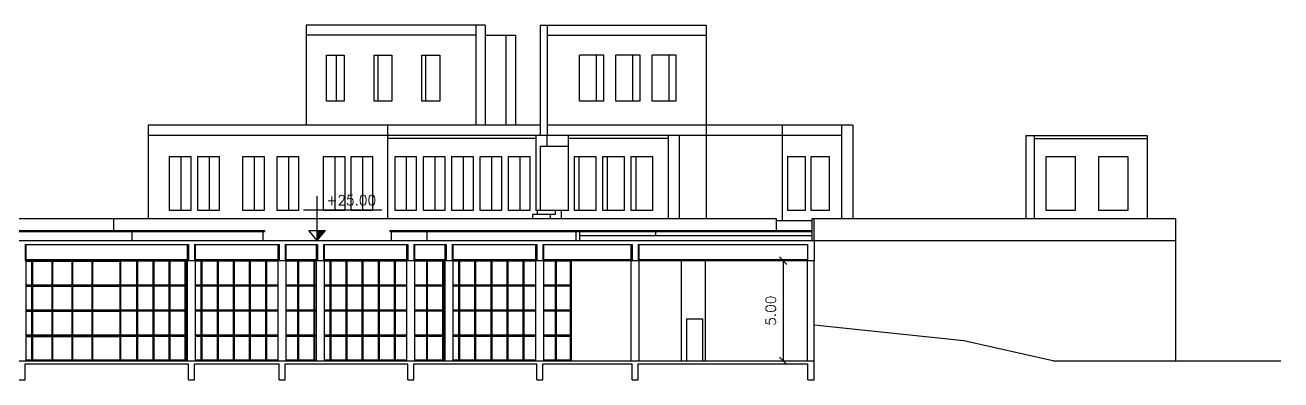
# Model space of a CAD drawing. Header units: millimetres. Extents: x 55520 to 96084, y -58491 to -49645.
# Drawn here: x 59582.7 to 59645.4, y -57350 to -57332.3 of the extents above; entities that cross this region are included whole.
import ezdxf
from ezdxf.enums import TextEntityAlignment as Align

# ---------------------------------------------------------------- set-up
doc = ezdxf.new("R2010")
doc.units = ezdxf.units.MM
doc.header["$PDMODE"] = 35
for name, color, linetype in [('Alvenaria Corte', 30, 'Continuous'), ('Alvenaria Vista', 40, 'Continuous'), ('ARQ-COTAS', 1, 'Continuous'), ('ARQ-SÍMBOLOS', 2, 'Continuous'), ('ARQ-TEXTO2', 2, 'Continuous'), ('Cinza', 9, 'Continuous'), ('Esquadrias', 241, 'Continuous'), ('Linha Fina', 100, 'Continuous'), ('Pilares', 181, 'Continuous')]:
    doc.layers.add(name, color=color, linetype=linetype)
doc.styles.add('ROMANS', font='romans.shx')
doc.styles.add('Romans_Anot', font='romans.shx')
doc.dimstyles.new('Escala 1-250', dxfattribs={"dimscale": 2.5, "dimtxt": 0.2, "dimasz": 0.15, "dimexe": 0.1, "dimexo": 0.2, "dimgap": 0.15, "dimtad": 1, "dimzin": 4, "dimdsep": 46, "dimtxsty": 'Romans_Anot', "dimblk": 'OBLIQUE', "dimcen": 0.25, "dimclrd": 256, "dimclre": 256, "dimclrt": 2, "dimadec": 0, "dimazin": 0, "dimtfac": 1, "dimtix": 1, "dimtmove": 2, "dimatfit": 3, "dimfxl": 1, "dimtfillclr": 256, "dimlwd": -1, "dimlwe": -1, "dimarcsym": 0})

# ---------------------------------------------------------------- blocks, each defined once
blk = doc.blocks.new('Nível_Fachada')
at = {"layer": 'ARQ-SÍMBOLOS'}
h = blk.add_hatch(color=1, dxfattribs=at)
h.dxf.hatch_style = 1
h.paths.add_polyline_path([(0.167, 0.202), (0, 0.202), (0, 0)])
at = {"layer": 'ARQ-SÍMBOLOS', "color": 1}
for p, q in [((0, 0), (0, 0.884)), ((-0.271, 0.613), (1.29, 0.613)), ((-0.167, 0.202), (0.167, 0.202)), ((0, 0), (-0.167, 0.202)), ((0, 0), (0.167, 0.202))]:
    blk.add_line(p, q, dxfattribs=at)
at = {"layer": 'ARQ-TEXTO2', "style": 'ROMANS'}
blk.add_attdef('NIVEL-ACABADO', text='', height=0.2, dxfattribs=at).set_placement((0.182, 0.647), align=Align.BOTTOM_LEFT)
blk = doc.blocks.new('_Oblique')
at = {"color": 0, "linetype": 'ByBlock', "lineweight": -2}
blk.add_line((-0.5, -0.5), (0.5, 0.5), dxfattribs=at)
blk = doc.blocks.new('*D228')
at = {"layer": 'ARQ-COTAS', "transparency": 16777216}
for p, q in [((59620.227, -57344.011), (59620.77, -57344.011)), ((59620.52, -57344.011), (59620.52, -57349.011)), ((59620.227, -57349.011), (59620.77, -57349.011))]:
    blk.add_line(p, q, dxfattribs=at)
at = {"layer": 'Defpoints', "color": 0, "transparency": 16777216}
for p in [(59619.727, -57344.011), (59619.727, -57349.011), (59620.52, -57349.011)]:
    blk.add_point(p, dxfattribs=at)
at = {"layer": 'ARQ-COTAS', "transparency": 16777216, "xscale": 0.375, "yscale": 0.375, "zscale": 0.375}
for p, rotation in [((59620.52, -57344.011), 90), ((59620.52, -57349.011), 270)]:
    blk.add_blockref('_Oblique', p, dxfattribs=dict(at, rotation=rotation))
at = {"layer": 'ARQ-COTAS', "color": 2, "transparency": 16777216, "insert": (59619.895, -57346.511), "char_height": 0.5, "attachment_point": 5, "rotation": 90, "style": 'Romans_Anot'}
blk.add_mtext('5.00', dxfattribs=at)

msp = doc.modelspace()

# ---------------------------------------------------------------- linework, layer by layer
at = {"layer": 'Alvenaria Corte'}
for p, q in [((59609.97, -57342.511), (59609.97, -57342.561)), ((59609.97, -57342.511), (59610.552, -57342.511)), ((59609.97, -57342.561), (59610.552, -57342.561)), ((59610.174, -57342.561), (59610.174, -57343.011)), ((59610.349, -57342.561), (59610.349, -57343.011)), ((59610.552, -57342.511), (59610.552, -57342.561)), ((59621.724, -57349.011), (59621.724, -57344.011)), ((59622.06, -57349.011), (59622.06, -57344.011))]:
    msp.add_line(p, q, dxfattribs=at)
at = {"layer": 'Alvenaria Vista', "color": 1}
for p, q in [((59570.934, -57341.911), (59620.179, -57341.911)), ((59587.106, -57342.511), (59587.106, -57341.911)), ((59620.179, -57342.511), (59620.179, -57341.911)), ((59622.06, -57341.911), (59640.119, -57341.911)), ((59640.119, -57343.011), (59640.119, -57341.911)), ((59597.212, -57349.011), (59597.212, -57343.211)), ((59597.612, -57349.011), (59597.612, -57343.211)), ((59603.641, -57349.011), (59603.641, -57343.211)), ((59604.041, -57349.011), (59604.041, -57343.211)), ((59622.06, -57343.011), (59640.119, -57343.011)), ((59615.448, -57349.011), (59615.448, -57344.011)), ((59616.638, -57349.011), (59616.638, -57344.011))]:
    msp.add_line(p, q, dxfattribs=at)
at = {"layer": 'Alvenaria Vista'}
for p, q in [((59582.723, -57349.011), (59582.723, -57343.211)), ((59590.783, -57349.011), (59590.783, -57343.211)), ((59591.183, -57349.011), (59591.183, -57343.211)), ((59595.31, -57349.011), (59595.31, -57343.211)), ((59595.703, -57349.011), (59595.703, -57343.211)), ((59601.736, -57349.011), (59601.736, -57343.211)), ((59602.135, -57349.011), (59602.135, -57343.211)), ((59608.165, -57349.011), (59608.165, -57343.211)), ((59608.563, -57349.011), (59608.563, -57343.211)), ((59612.928, -57349.011), (59612.928, -57343.211)), ((59613.326, -57349.011), (59613.326, -57343.211)), ((59640.119, -57349.011), (59640.119, -57343.011))]:
    msp.add_line(p, q, dxfattribs=at)
at = {"layer": 'Cinza'}
for p, q in [((59605.166, -57332.761), (59596.703, -57332.761)), ((59605.166, -57332.261), (59605.166, -57337.261)), ((59605.648, -57332.761), (59605.648, -57337.261)), ((59606.665, -57332.761), (59606.665, -57337.261)), ((59608.737, -57332.261), (59608.737, -57337.761)), ((59608.737, -57332.761), (59616.681, -57332.761)), ((59598.197, -57333.761), (59598.197, -57336.061)), ((59600.276, -57333.761), (59600.276, -57336.061)), ((59602.657, -57333.761), (59602.657, -57336.061)), ((59610.356, -57336.061), (59610.356, -57333.761)), ((59611.562, -57333.761), (59610.356, -57333.761)), ((59611.205, -57336.061), (59611.205, -57333.761)), ((59611.562, -57336.061), (59611.562, -57333.761)), ((59612.164, -57336.061), (59612.164, -57333.761)), ((59613.37, -57333.761), (59612.164, -57333.761)), ((59613.013, -57336.061), (59613.013, -57333.761)), ((59613.37, -57336.061), (59613.37, -57333.761)), ((59613.973, -57336.061), (59613.973, -57333.761)), ((59615.178, -57333.761), (59613.973, -57333.761)), ((59614.821, -57336.061), (59614.821, -57333.761)), ((59615.178, -57336.061), (59615.178, -57333.761)), ((59611.562, -57336.061), (59610.356, -57336.061)), ((59613.37, -57336.061), (59612.164, -57336.061)), ((59615.178, -57336.061), (59613.973, -57336.061)), ((59608.736, -57337.761), (59588.814, -57337.761)), ((59607.147, -57337.261), (59596.703, -57337.261)), ((59600.761, -57337.261), (59600.761, -57341.911)), ((59608.171, -57337.761), (59608.171, -57341.511)), ((59608.38, -57337.261), (59608.38, -57337.761)), ((59608.736, -57338.311), (59608.736, -57337.761)), ((59616.681, -57337.261), (59608.737, -57337.261)), ((59609.802, -57337.761), (59608.737, -57337.761)), ((59615.333, -57337.761), (59609.802, -57337.761)), ((59609.802, -57341.511), (59609.802, -57337.761)), ((59614.768, -57337.761), (59614.768, -57341.911)), ((59615.333, -57337.761), (59615.333, -57341.911)), ((59623.433, -57337.761), (59615.333, -57337.761)), ((59616.681, -57337.261), (59616.681, -57341.911)), ((59620.475, -57337.261), (59620.475, -57342.011)), ((59623.433, -57337.261), (59623.433, -57341.911)), ((59633.046, -57337.761), (59633.046, -57341.911)), ((59608.171, -57337.911), (59600.761, -57337.911)), ((59609.802, -57338.311), (59608.393, -57338.311)), ((59608.393, -57338.311), (59608.393, -57341.511)), ((59614.768, -57337.911), (59609.802, -57337.911)), ((59633.046, -57337.911), (59638.693, -57337.911)), ((59590.442, -57338.811), (59590.442, -57341.511)), ((59591.86, -57338.811), (59591.86, -57341.511)), ((59594.106, -57338.811), (59594.106, -57341.511)), ((59595.819, -57338.811), (59595.819, -57341.511)), ((59598.13, -57338.811), (59598.13, -57341.511)), ((59599.518, -57338.811), (59599.518, -57341.511)), ((59601.704, -57338.811), (59601.704, -57341.511)), ((59603.122, -57338.811), (59603.122, -57341.511)), ((59604.541, -57338.811), (59604.541, -57341.511)), ((59605.959, -57338.811), (59605.959, -57341.511)), ((59607.377, -57338.811), (59607.377, -57341.511)), ((59610.319, -57338.811), (59610.319, -57341.511)), ((59611.737, -57338.811), (59611.737, -57341.511)), ((59613.155, -57338.811), (59613.155, -57341.511)), ((59609.802, -57341.511), (59608.171, -57341.511)), ((59608.243, -57341.511), (59608.243, -57341.711)), ((59609.13, -57341.511), (59609.13, -57341.711)), ((59609.43, -57341.511), (59609.43, -57341.911)), ((59608.001, -57341.711), (59608.001, -57341.911)), ((59608.243, -57341.711), (59608.001, -57341.711)), ((59608.888, -57341.711), (59608.243, -57341.711)), ((59608.888, -57341.711), (59608.888, -57341.911)), ((59609.13, -57341.711), (59608.888, -57341.711)), ((59620.179, -57342.011), (59621.96, -57342.011)), ((59600.877, -57342.511), (59600.877, -57342.561)), ((59600.877, -57342.511), (59609.97, -57342.511)), ((59600.877, -57342.561), (59609.97, -57342.561)), ((59600.941, -57342.561), (59600.941, -57343.011)), ((59602.663, -57342.511), (59602.663, -57342.561)), ((59602.726, -57342.561), (59602.726, -57343.011)), ((59587.427, -57349.011), (59587.427, -57344.011)), ((59587.451, -57349.011), (59587.451, -57344.041)), ((59588.255, -57344.041), (59587.451, -57344.041)), ((59588.255, -57349.011), (59588.255, -57344.041)), ((59588.279, -57349.011), (59588.279, -57344.011)), ((59588.303, -57349.011), (59588.303, -57344.041)), ((59589.059, -57344.041), (59588.303, -57344.041)), ((59589.059, -57349.011), (59589.059, -57344.041)), ((59589.083, -57349.011), (59589.083, -57344.011)), ((59589.107, -57349.011), (59589.107, -57344.041)), ((59589.862, -57344.041), (59589.107, -57344.041)), ((59589.862, -57349.011), (59589.862, -57344.041)), ((59589.886, -57349.011), (59589.886, -57344.011)), ((59589.91, -57349.011), (59589.91, -57344.041)), ((59590.666, -57344.041), (59589.91, -57344.041)), ((59590.666, -57349.011), (59590.666, -57344.041)), ((59590.69, -57349.011), (59590.69, -57344.011)), ((59590.714, -57349.011), (59590.714, -57344.041)), ((59590.783, -57344.041), (59590.714, -57344.041)), ((59595.31, -57344.041), (59591.183, -57344.041)), ((59591.469, -57349.011), (59591.469, -57344.011)), ((59591.494, -57349.011), (59591.494, -57344.011)), ((59591.518, -57349.011), (59591.518, -57344.011)), ((59592.273, -57349.011), (59592.273, -57344.011)), ((59592.297, -57349.011), (59592.297, -57344.011)), ((59592.321, -57349.011), (59592.321, -57344.011)), ((59593.077, -57349.011), (59593.077, -57344.011)), ((59593.101, -57349.011), (59593.101, -57344.011)), ((59593.125, -57349.011), (59593.125, -57344.011)), ((59593.88, -57349.011), (59593.88, -57344.011)), ((59593.904, -57349.011), (59593.904, -57344.011)), ((59593.928, -57349.011), (59593.928, -57344.011)), ((59594.684, -57349.011), (59594.684, -57344.011)), ((59594.708, -57349.011), (59594.708, -57344.011)), ((59594.732, -57349.011), (59594.732, -57344.011)), ((59597.212, -57344.041), (59595.703, -57344.041)), ((59596.291, -57349.011), (59596.291, -57344.011)), ((59596.315, -57349.011), (59596.315, -57344.011)), ((59596.339, -57349.011), (59596.339, -57344.011)), ((59597.095, -57349.011), (59597.095, -57344.011)), ((59597.119, -57349.011), (59597.119, -57344.011)), ((59597.143, -57349.011), (59597.143, -57344.011)), ((59601.736, -57344.041), (59597.612, -57344.041)), ((59597.898, -57349.011), (59597.898, -57344.011)), ((59597.922, -57349.011), (59597.922, -57344.011)), ((59597.946, -57349.011), (59597.946, -57344.011)), ((59598.702, -57349.011), (59598.702, -57344.011)), ((59598.726, -57349.011), (59598.726, -57344.011)), ((59598.75, -57349.011), (59598.75, -57344.011)), ((59599.505, -57349.011), (59599.505, -57344.011)), ((59599.53, -57349.011), (59599.53, -57344.011)), ((59599.554, -57349.011), (59599.554, -57344.011)), ((59600.309, -57349.011), (59600.309, -57344.011)), ((59600.333, -57349.011), (59600.333, -57344.011)), ((59600.357, -57349.011), (59600.357, -57344.011)), ((59601.113, -57349.011), (59601.113, -57344.011)), ((59601.137, -57349.011), (59601.137, -57344.011)), ((59601.161, -57349.011), (59601.161, -57344.011)), ((59603.641, -57344.041), (59602.135, -57344.041)), ((59602.72, -57349.011), (59602.72, -57344.011)), ((59602.744, -57349.011), (59602.744, -57344.011)), ((59602.768, -57349.011), (59602.768, -57344.011)), ((59603.523, -57349.011), (59603.523, -57344.011)), ((59603.548, -57349.011), (59603.548, -57344.011)), ((59603.572, -57349.011), (59603.572, -57344.011)), ((59608.165, -57344.041), (59604.041, -57344.041)), ((59604.327, -57349.011), (59604.327, -57344.011)), ((59604.351, -57349.011), (59604.351, -57344.011)), ((59604.375, -57349.011), (59604.375, -57344.011)), ((59605.131, -57349.011), (59605.131, -57344.011)), ((59605.155, -57349.011), (59605.155, -57344.011)), ((59605.179, -57349.011), (59605.179, -57344.011)), ((59605.934, -57349.011), (59605.934, -57344.011)), ((59605.958, -57349.011), (59605.958, -57344.011)), ((59605.982, -57349.011), (59605.982, -57344.011)), ((59606.738, -57349.011), (59606.738, -57344.011)), ((59606.762, -57349.011), (59606.762, -57344.011)), ((59606.786, -57349.011), (59606.786, -57344.011)), ((59607.541, -57349.011), (59607.541, -57344.011)), ((59607.566, -57349.011), (59607.566, -57344.011)), ((59607.59, -57349.011), (59607.59, -57344.011)), ((59609.928, -57344.041), (59608.563, -57344.041)), ((59609.149, -57349.011), (59609.149, -57344.011)), ((59609.173, -57349.011), (59609.173, -57344.011)), ((59609.197, -57349.011), (59609.197, -57344.011)), ((59609.903, -57349.011), (59609.903, -57344.011)), ((59590.783, -57345.231), (59587.427, -57345.231)), ((59590.783, -57345.261), (59587.427, -57345.261)), ((59590.783, -57345.291), (59587.427, -57345.291)), ((59595.31, -57345.231), (59591.183, -57345.231)), ((59595.31, -57345.261), (59591.183, -57345.261)), ((59595.31, -57345.291), (59591.183, -57345.291)), ((59597.212, -57345.231), (59595.703, -57345.231)), ((59597.212, -57345.261), (59595.703, -57345.261)), ((59597.212, -57345.291), (59595.703, -57345.291)), ((59601.736, -57345.231), (59597.612, -57345.231)), ((59601.736, -57345.261), (59597.612, -57345.261)), ((59601.736, -57345.291), (59597.612, -57345.291)), ((59603.641, -57345.231), (59602.135, -57345.231)), ((59603.641, -57345.261), (59602.135, -57345.261)), ((59603.641, -57345.291), (59602.135, -57345.291)), ((59608.165, -57345.231), (59604.041, -57345.231)), ((59608.165, -57345.261), (59604.041, -57345.261)), ((59608.165, -57345.291), (59604.041, -57345.291)), ((59609.928, -57345.231), (59608.563, -57345.231)), ((59609.928, -57345.261), (59608.563, -57345.261)), ((59609.928, -57345.291), (59608.563, -57345.291)), ((59590.783, -57346.481), (59587.427, -57346.481)), ((59590.783, -57346.511), (59587.427, -57346.511)), ((59590.783, -57346.541), (59587.427, -57346.541)), ((59595.31, -57346.481), (59591.183, -57346.481)), ((59595.31, -57346.511), (59591.183, -57346.511)), ((59595.31, -57346.541), (59591.183, -57346.541)), ((59597.212, -57346.481), (59595.703, -57346.481)), ((59597.212, -57346.511), (59595.703, -57346.511)), ((59597.212, -57346.541), (59595.703, -57346.541)), ((59601.736, -57346.481), (59597.612, -57346.481)), ((59601.736, -57346.511), (59597.612, -57346.511)), ((59601.736, -57346.541), (59597.612, -57346.541)), ((59603.641, -57346.481), (59602.135, -57346.481)), ((59603.641, -57346.511), (59602.135, -57346.511)), ((59603.641, -57346.541), (59602.135, -57346.541)), ((59608.165, -57346.481), (59604.041, -57346.481)), ((59608.165, -57346.511), (59604.041, -57346.511)), ((59608.165, -57346.541), (59604.041, -57346.541)), ((59609.928, -57346.481), (59608.563, -57346.481)), ((59609.928, -57346.511), (59608.563, -57346.511)), ((59609.928, -57346.541), (59608.563, -57346.541)), ((59590.783, -57347.731), (59587.427, -57347.731)), ((59590.783, -57347.761), (59587.427, -57347.761)), ((59590.783, -57347.791), (59587.427, -57347.791)), ((59595.31, -57347.731), (59591.183, -57347.731)), ((59595.31, -57347.761), (59591.183, -57347.761)), ((59595.31, -57347.791), (59591.183, -57347.791)), ((59597.212, -57347.731), (59595.703, -57347.731)), ((59597.212, -57347.761), (59595.703, -57347.761)), ((59597.212, -57347.791), (59595.703, -57347.791)), ((59601.736, -57347.731), (59597.612, -57347.731)), ((59601.736, -57347.761), (59597.612, -57347.761)), ((59601.736, -57347.791), (59597.612, -57347.791)), ((59603.641, -57347.731), (59602.135, -57347.731)), ((59603.641, -57347.761), (59602.135, -57347.761)), ((59603.641, -57347.791), (59602.135, -57347.791)), ((59608.165, -57347.731), (59604.041, -57347.731)), ((59608.165, -57347.761), (59604.041, -57347.761)), ((59608.165, -57347.791), (59604.041, -57347.791)), ((59609.928, -57347.731), (59608.563, -57347.731)), ((59609.928, -57347.761), (59608.563, -57347.761)), ((59609.928, -57347.791), (59608.563, -57347.791)), ((59590.783, -57348.981), (59587.427, -57348.981)), ((59595.31, -57348.981), (59591.183, -57348.981)), ((59597.212, -57348.981), (59595.703, -57348.981)), ((59601.736, -57348.981), (59597.612, -57348.981)), ((59603.641, -57348.981), (59602.135, -57348.981)), ((59608.165, -57348.981), (59604.041, -57348.981)), ((59609.928, -57348.981), (59608.563, -57348.981))]:
    msp.add_line(p, q, dxfattribs=at)
for points in [[(59597.715, -57333.761), (59598.608, -57333.761), (59598.608, -57336.061), (59597.715, -57336.061)], [(59600.096, -57333.761), (59600.988, -57333.761), (59600.988, -57336.061), (59600.096, -57336.061)], [(59602.476, -57333.761), (59603.369, -57333.761), (59603.369, -57336.061), (59602.476, -57336.061)], [(59589.877, -57338.811), (59590.941, -57338.811), (59590.941, -57341.511), (59589.877, -57341.511)], [(59591.296, -57338.811), (59592.359, -57338.811), (59592.359, -57341.511), (59591.296, -57341.511)], [(59593.541, -57338.811), (59594.604, -57338.811), (59594.604, -57341.511), (59593.541, -57341.511)], [(59595.254, -57338.811), (59596.318, -57338.811), (59596.318, -57341.511), (59595.254, -57341.511)], [(59597.565, -57338.811), (59598.628, -57338.811), (59598.628, -57341.511), (59597.565, -57341.511)], [(59598.953, -57338.811), (59600.017, -57338.811), (59600.017, -57341.511), (59598.953, -57341.511)], [(59601.14, -57338.811), (59602.203, -57338.811), (59602.203, -57341.511), (59601.14, -57341.511)], [(59602.558, -57338.811), (59603.621, -57338.811), (59603.621, -57341.511), (59602.558, -57341.511)], [(59603.976, -57338.811), (59605.039, -57338.811), (59605.039, -57341.511), (59603.976, -57341.511)], [(59605.394, -57338.811), (59606.458, -57338.811), (59606.458, -57341.511), (59605.394, -57341.511)], [(59606.812, -57338.811), (59607.876, -57338.811), (59607.876, -57341.511), (59606.812, -57341.511)], [(59610.097, -57338.811), (59611.161, -57338.811), (59611.161, -57341.511), (59610.097, -57341.511)], [(59611.515, -57338.811), (59612.579, -57338.811), (59612.579, -57341.511), (59611.515, -57341.511)], [(59612.934, -57338.811), (59613.997, -57338.811), (59613.997, -57341.511), (59612.934, -57341.511)], [(59620.748, -57338.811), (59621.623, -57338.811), (59621.623, -57341.511), (59620.748, -57341.511)], [(59621.921, -57338.811), (59622.813, -57338.811), (59622.813, -57341.511), (59621.921, -57341.511)], [(59633.651, -57338.811), (59635.103, -57338.811), (59635.103, -57341.511), (59633.651, -57341.511)], [(59636.273, -57338.811), (59637.725, -57338.811), (59637.725, -57341.511), (59636.273, -57341.511)], [(59584.029, -57344.011), (59584.029, -57345.261), (59583.029, -57345.261), (59583.029, -57344.011)], [(59583.999, -57344.041), (59583.999, -57345.231), (59583.059, -57345.231), (59583.059, -57344.041)], [(59585.029, -57344.011), (59585.029, -57345.261), (59584.029, -57345.261), (59584.029, -57344.011)], [(59584.999, -57344.041), (59584.999, -57345.231), (59584.059, -57345.231), (59584.059, -57344.041)], [(59586.029, -57344.011), (59586.029, -57345.261), (59585.029, -57345.261), (59585.029, -57344.011)], [(59585.999, -57344.041), (59585.999, -57345.231), (59585.059, -57345.231), (59585.059, -57344.041)], [(59587.427, -57344.011), (59587.427, -57345.261), (59586.029, -57345.261), (59586.029, -57344.011)], [(59587.397, -57344.041), (59587.397, -57345.231), (59586.059, -57345.231), (59586.059, -57344.041)], [(59584.029, -57345.261), (59584.029, -57346.511), (59583.029, -57346.511), (59583.029, -57345.261)], [(59583.999, -57345.291), (59583.999, -57346.481), (59583.059, -57346.481), (59583.059, -57345.291)], [(59585.029, -57345.261), (59585.029, -57346.511), (59584.029, -57346.511), (59584.029, -57345.261)], [(59584.999, -57345.291), (59584.999, -57346.481), (59584.059, -57346.481), (59584.059, -57345.291)], [(59586.029, -57345.261), (59586.029, -57346.511), (59585.029, -57346.511), (59585.029, -57345.261)], [(59585.999, -57345.291), (59585.999, -57346.481), (59585.059, -57346.481), (59585.059, -57345.291)], [(59587.427, -57345.261), (59587.427, -57346.511), (59586.029, -57346.511), (59586.029, -57345.261)], [(59587.397, -57345.291), (59587.397, -57346.481), (59586.059, -57346.481), (59586.059, -57345.291)], [(59584.029, -57346.511), (59584.029, -57347.761), (59583.029, -57347.761), (59583.029, -57346.511)], [(59583.999, -57346.541), (59583.999, -57347.731), (59583.059, -57347.731), (59583.059, -57346.541)], [(59585.029, -57346.511), (59585.029, -57347.761), (59584.029, -57347.761), (59584.029, -57346.511)], [(59584.999, -57346.541), (59584.999, -57347.731), (59584.059, -57347.731), (59584.059, -57346.541)], [(59586.029, -57346.511), (59586.029, -57347.761), (59585.029, -57347.761), (59585.029, -57346.511)], [(59585.999, -57346.541), (59585.999, -57347.731), (59585.059, -57347.731), (59585.059, -57346.541)], [(59587.427, -57346.511), (59587.427, -57347.761), (59586.029, -57347.761), (59586.029, -57346.511)], [(59587.397, -57346.541), (59587.397, -57347.731), (59586.059, -57347.731), (59586.059, -57346.541)], [(59584.029, -57347.761), (59584.029, -57349.011), (59583.029, -57349.011), (59583.029, -57347.761)], [(59583.999, -57347.791), (59583.999, -57348.981), (59583.059, -57348.981), (59583.059, -57347.791)], [(59585.029, -57347.761), (59585.029, -57349.011), (59584.029, -57349.011), (59584.029, -57347.761)], [(59584.999, -57347.791), (59584.999, -57348.981), (59584.059, -57348.981), (59584.059, -57347.791)], [(59586.029, -57347.761), (59586.029, -57349.011), (59585.029, -57349.011), (59585.029, -57347.761)], [(59585.999, -57347.791), (59585.999, -57348.981), (59585.059, -57348.981), (59585.059, -57347.791)], [(59587.427, -57347.761), (59587.427, -57349.011), (59586.029, -57349.011), (59586.029, -57347.761)], [(59587.397, -57347.791), (59587.397, -57348.981), (59586.059, -57348.981), (59586.059, -57347.791)]]:
    msp.add_lwpolyline(points, close=True, dxfattribs=at)
for points in [[(59582.723, -57344.011), (59583.029, -57344.011), (59583.029, -57345.261), (59582.723, -57345.261)], [(59582.723, -57344.041), (59582.999, -57344.041), (59582.999, -57345.231), (59582.723, -57345.231)], [(59582.723, -57345.261), (59583.029, -57345.261), (59583.029, -57346.511), (59582.723, -57346.511)], [(59582.723, -57345.291), (59582.999, -57345.291), (59582.999, -57346.481), (59582.723, -57346.481)], [(59582.723, -57346.511), (59583.029, -57346.511), (59583.029, -57347.761), (59582.723, -57347.761)], [(59582.723, -57346.541), (59582.999, -57346.541), (59582.999, -57347.731), (59582.723, -57347.731)], [(59582.723, -57347.761), (59583.029, -57347.761), (59583.029, -57349.011), (59582.723, -57349.011)], [(59582.723, -57347.791), (59582.999, -57347.791), (59582.999, -57348.981), (59582.723, -57348.981)]]:
    msp.add_lwpolyline(points, dxfattribs=at)
at = {"layer": 'Esquadrias'}
for p, q in [((59621.96, -57343.011), (59621.96, -57341.911)), ((59621.96, -57341.911), (59622.06, -57341.911)), ((59622.06, -57343.011), (59622.06, -57341.911)), ((59610.349, -57342.761), (59621.96, -57342.761)), ((59582.673, -57343.961), (59590.833, -57343.961)), ((59582.673, -57344.011), (59590.833, -57344.011)), ((59591.133, -57343.961), (59595.353, -57343.961)), ((59591.133, -57344.011), (59595.353, -57344.011)), ((59595.653, -57343.961), (59597.262, -57343.961)), ((59595.653, -57344.011), (59597.262, -57344.011)), ((59597.562, -57343.961), (59601.785, -57343.961)), ((59597.562, -57344.011), (59601.785, -57344.011)), ((59602.085, -57343.961), (59603.691, -57343.961)), ((59602.085, -57344.011), (59603.691, -57344.011)), ((59603.991, -57343.961), (59608.213, -57343.961)), ((59603.991, -57344.011), (59608.213, -57344.011)), ((59608.513, -57343.961), (59612.976, -57343.961)), ((59608.513, -57344.011), (59612.976, -57344.011)), ((59613.276, -57343.961), (59621.724, -57343.961)), ((59613.276, -57344.011), (59621.724, -57344.011))]:
    msp.add_line(p, q, dxfattribs=at)
at = {"layer": 'Linha Fina'}
for p, q in [((59596.703, -57332.261), (59596.703, -57337.261)), ((59605.648, -57332.261), (59596.703, -57332.261)), ((59605.648, -57332.261), (59605.648, -57332.761)), ((59605.648, -57332.761), (59607.147, -57332.761)), ((59607.147, -57332.761), (59607.147, -57337.261)), ((59608.38, -57332.261), (59616.681, -57332.261)), ((59608.38, -57332.261), (59608.38, -57337.261)), ((59616.681, -57332.261), (59616.681, -57337.261)), ((59588.814, -57337.261), (59588.814, -57341.911)), ((59596.703, -57337.261), (59588.814, -57337.261)), ((59608.38, -57337.261), (59607.147, -57337.261)), ((59623.998, -57337.261), (59616.681, -57337.261)), ((59623.998, -57337.261), (59623.998, -57341.911)), ((59632.632, -57337.761), (59638.693, -57337.761)), ((59632.632, -57337.761), (59632.632, -57341.911)), ((59638.693, -57337.761), (59638.693, -57341.911)), ((59575.273, -57342.511), (59594.627, -57342.511)), ((59575.273, -57342.561), (59594.627, -57342.561)), ((59588.004, -57342.561), (59588.004, -57343.011)), ((59588.096, -57342.511), (59588.096, -57342.561)), ((59594.535, -57342.561), (59594.535, -57343.011)), ((59594.627, -57342.511), (59594.627, -57342.561)), ((59610.552, -57342.511), (59621.96, -57342.511)), ((59610.552, -57342.561), (59621.96, -57342.561)), ((59614.149, -57342.561), (59614.149, -57342.761)), ((59614.276, -57342.511), (59614.276, -57342.561)), ((59609.928, -57344.011), (59609.928, -57349.011)), ((59615.689, -57346.911), (59615.689, -57349.011)), ((59615.689, -57346.911), (59616.492, -57346.911)), ((59616.492, -57346.911), (59616.492, -57349.011))]:
    msp.add_line(p, q, dxfattribs=at)
at = {"layer": 'Pilares'}
for p, q in [((59570.686, -57343.011), (59622.06, -57343.011)), ((59582.673, -57343.211), (59582.673, -57344.011)), ((59582.673, -57343.211), (59590.833, -57343.211)), ((59590.833, -57343.211), (59590.833, -57344.011)), ((59591.133, -57343.211), (59591.133, -57344.011)), ((59591.133, -57343.211), (59595.353, -57343.211)), ((59595.353, -57343.211), (59595.353, -57344.011)), ((59595.653, -57343.211), (59595.653, -57344.011)), ((59595.653, -57343.211), (59597.262, -57343.211)), ((59597.262, -57343.211), (59597.262, -57344.011)), ((59597.562, -57343.211), (59597.562, -57344.011)), ((59597.562, -57343.211), (59601.785, -57343.211)), ((59601.785, -57343.211), (59601.785, -57344.011)), ((59602.085, -57343.211), (59602.085, -57344.011)), ((59602.085, -57343.211), (59603.691, -57343.211)), ((59603.691, -57343.211), (59603.691, -57344.011)), ((59603.991, -57343.211), (59603.991, -57344.011)), ((59603.991, -57343.211), (59608.213, -57343.211)), ((59608.213, -57343.211), (59608.213, -57344.011)), ((59608.513, -57343.211), (59608.513, -57344.011)), ((59608.513, -57343.211), (59612.976, -57343.211)), ((59612.976, -57343.211), (59612.976, -57344.011)), ((59613.276, -57343.211), (59613.276, -57344.011)), ((59613.276, -57343.211), (59621.724, -57343.211)), ((59621.724, -57343.211), (59621.724, -57344.011)), ((59622.06, -57343.011), (59622.06, -57344.011)), ((59590.833, -57344.011), (59591.133, -57344.011)), ((59595.353, -57344.011), (59595.653, -57344.011)), ((59597.262, -57344.011), (59597.562, -57344.011)), ((59601.785, -57344.011), (59602.085, -57344.011)), ((59603.691, -57344.011), (59603.991, -57344.011)), ((59608.213, -57344.011), (59608.513, -57344.011)), ((59612.976, -57344.011), (59613.276, -57344.011)), ((59621.724, -57344.011), (59622.06, -57344.011)), ((59496.834, -57349.011), (59622.06, -57349.011)), ((59622.06, -57349.961), (59622.06, -57349.011)), ((59633.98, -57349.011), (59645.365, -57349.011)), ((59582.673, -57349.961), (59582.673, -57349.161)), ((59582.673, -57349.161), (59590.833, -57349.161)), ((59590.833, -57349.961), (59590.833, -57349.161)), ((59591.133, -57349.961), (59591.133, -57349.161)), ((59591.133, -57349.161), (59595.353, -57349.161)), ((59595.353, -57349.961), (59595.353, -57349.161)), ((59595.653, -57349.961), (59595.653, -57349.161)), ((59595.653, -57349.161), (59601.785, -57349.161)), ((59601.785, -57349.961), (59601.785, -57349.161)), ((59602.085, -57349.961), (59602.085, -57349.161)), ((59602.085, -57349.161), (59608.213, -57349.161)), ((59608.213, -57349.961), (59608.213, -57349.161)), ((59608.513, -57349.961), (59608.513, -57349.161)), ((59608.513, -57349.161), (59612.976, -57349.161)), ((59612.976, -57349.961), (59612.976, -57349.161)), ((59613.276, -57349.961), (59613.276, -57349.161)), ((59613.276, -57349.161), (59621.742, -57349.161)), ((59621.742, -57349.961), (59621.742, -57349.161)), ((59582.373, -57349.961), (59582.673, -57349.961)), ((59590.833, -57349.961), (59591.133, -57349.961)), ((59595.353, -57349.961), (59595.653, -57349.961)), ((59601.785, -57349.961), (59602.085, -57349.961)), ((59608.213, -57349.961), (59608.513, -57349.961)), ((59612.976, -57349.961), (59613.276, -57349.961)), ((59621.742, -57349.961), (59622.06, -57349.961))]:
    msp.add_line(p, q, dxfattribs=at)
msp.add_lwpolyline([(59633.98, -57349.011), (59629.544, -57348.011), (59622.06, -57347.227)], dxfattribs=at)

# ---------------------------------------------------------------- block references
at = {"layer": 'ARQ-SÍMBOLOS', "xscale": 2.5, "yscale": 2.5, "zscale": 2.5}
msp.add_blockref('Nível_Fachada', (59597.253, -57343.011), dxfattribs=at).add_auto_attribs({'NIVEL-ACABADO': '+25.00 '})

# ---------------------------------------------------------------- dimensions: what is measured, and where the dimension line sits
at = {"layer": 'ARQ-COTAS'}
dim = msp.add_linear_dim(base=(59620.52, -57349.011), p1=(59619.727, -57344.011), p2=(59619.727, -57349.011), angle=90, dimstyle='Escala 1-250', dxfattribs=at)
dim.commit()
dim.dimension.update_dxf_attribs({"geometry": '*D228', "text_midpoint": (59619.895, -57346.511)})

doc.saveas('drawing.dxf')
